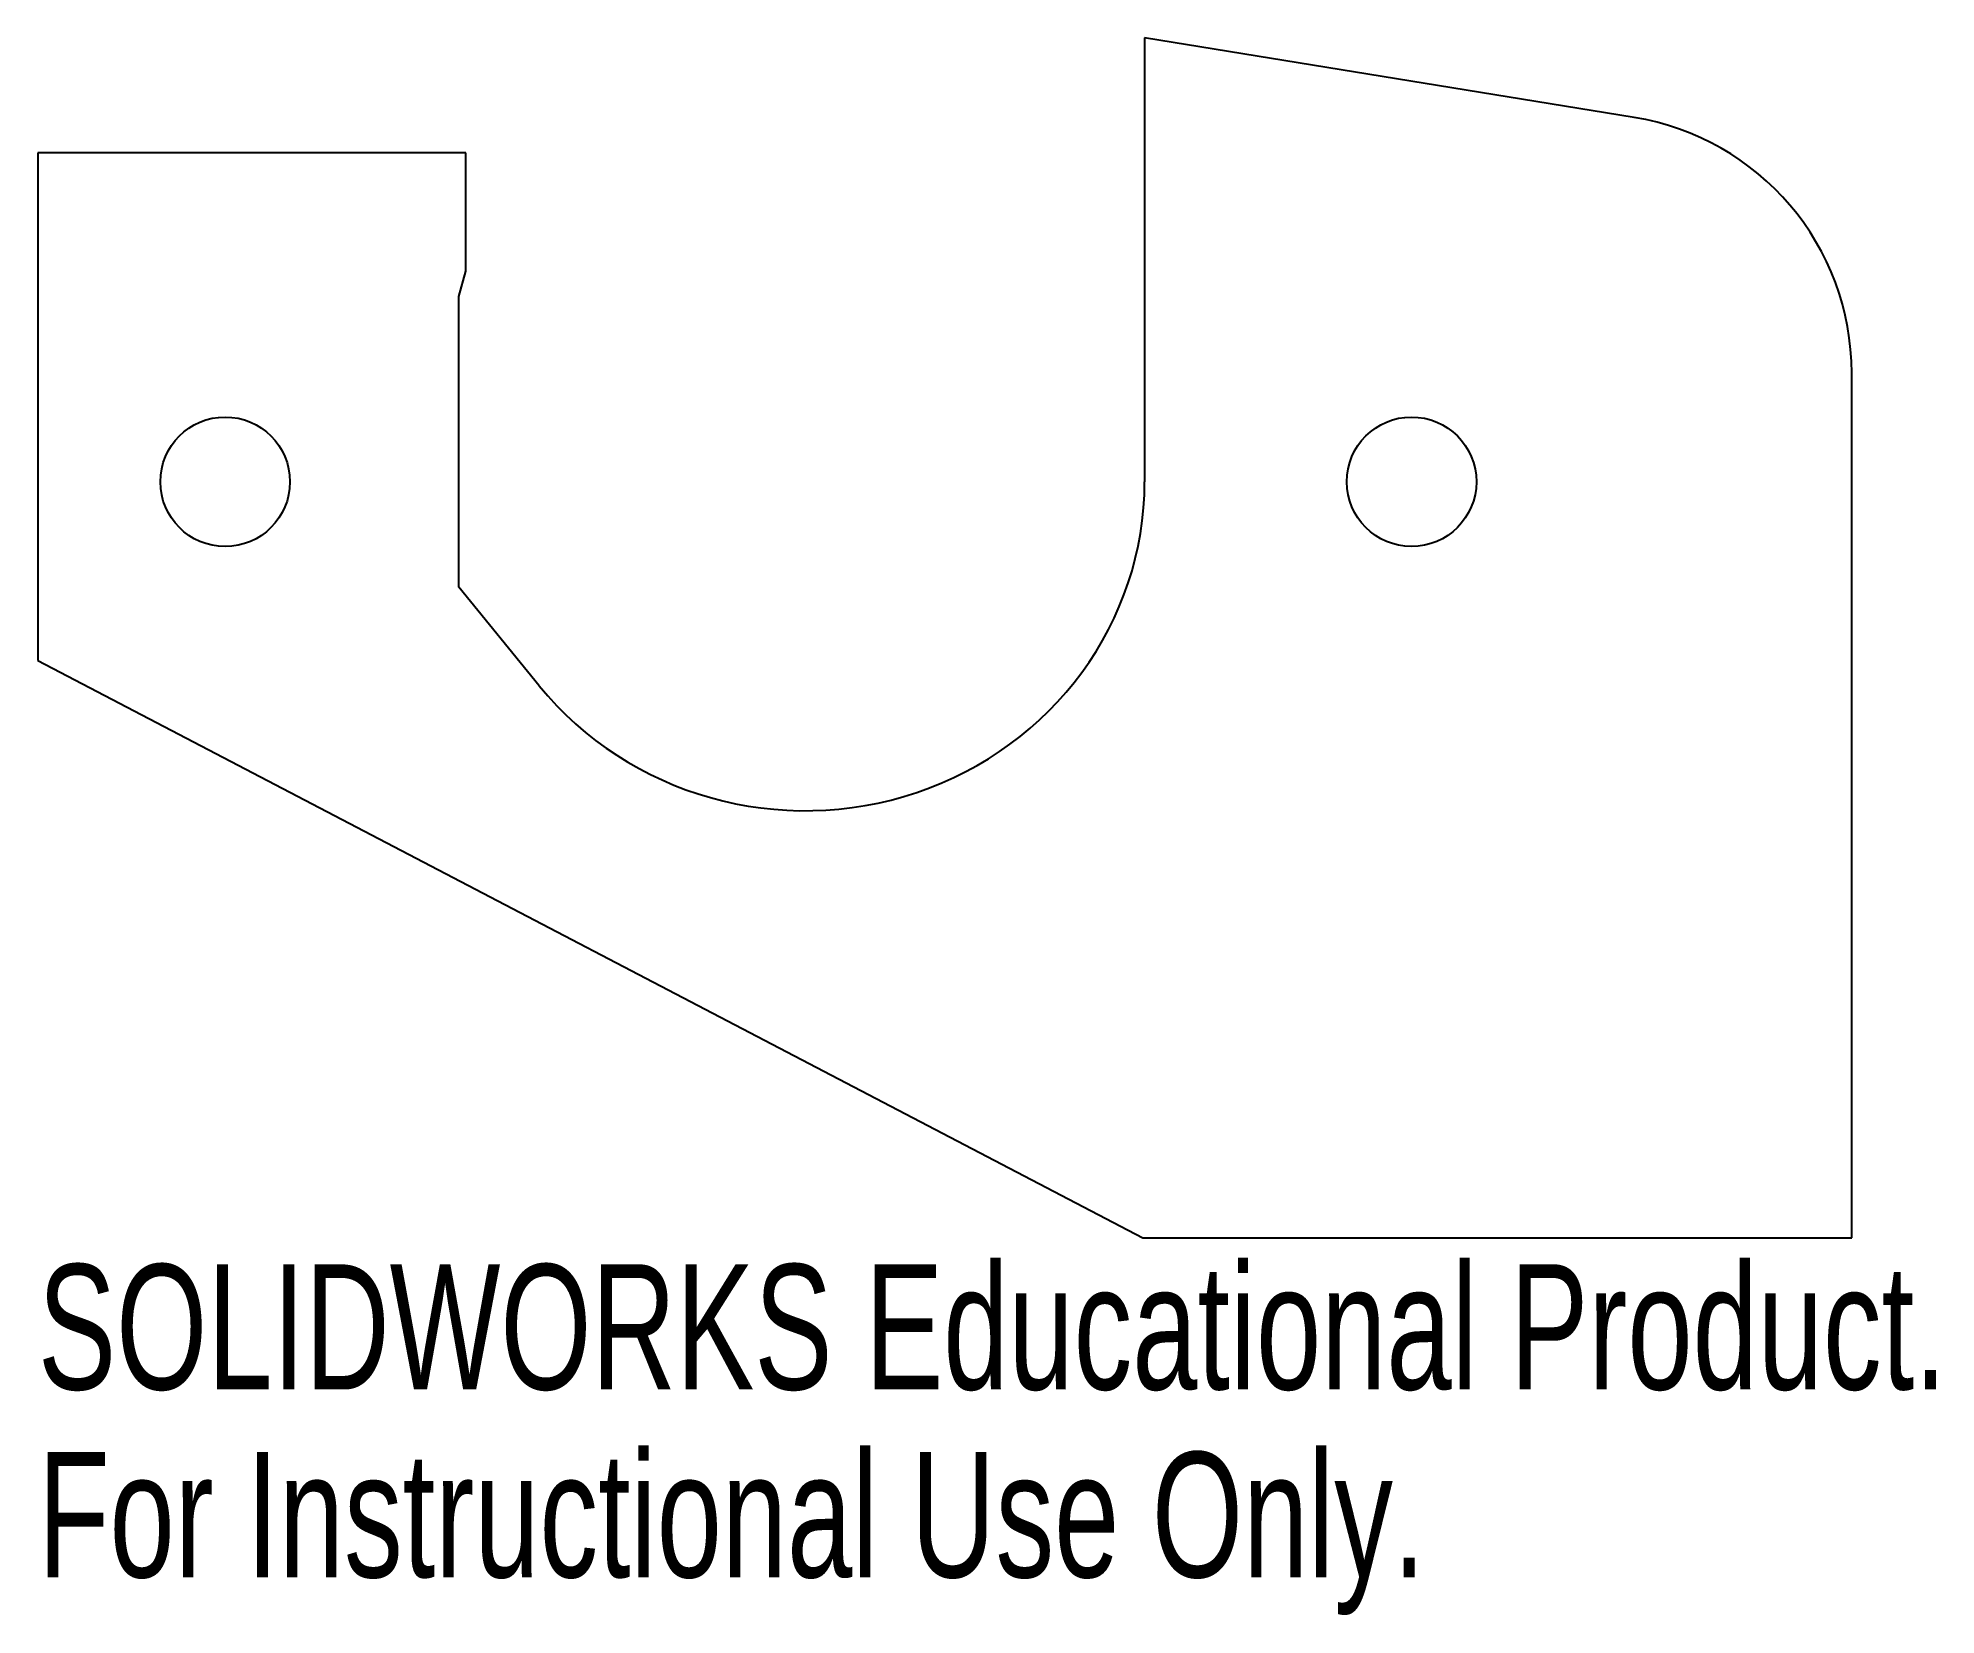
# Model space of a CAD drawing. Header units: millimetres. Extents: x -127.1 to -53.9, y 143.4 to 204.3.
import ezdxf

# ---------------------------------------------------------------- set-up
doc = ezdxf.new("R2010")
doc.units = ezdxf.units.MM
doc.styles.add('SLDTEXTSTYLE0', font='TXT', dxfattribs={"width": 0.7})

msp = doc.modelspace()

# ---------------------------------------------------------------- linework, layer by layer
at = {"color": 7, "linetype": 'Continuous', "lineweight": 25}
for p, q in [((-65.529, 201.252), (-84.426, 204.322)), ((-84.426, 204.322), (-84.426, 187.188)), ((-110.624, 199.888), (-127.146, 199.888)), ((-127.146, 199.888), (-127.146, 180.284)), ((-110.624, 195.32), (-110.624, 199.888)), ((-110.905, 194.336), (-110.624, 195.32)), ((-110.905, 183.116), (-110.905, 194.336)), ((-57.133, 157.996), (-57.133, 191.382)), ((-107.797, 179.308), (-110.905, 183.116)), ((-127.146, 180.284), (-84.5, 157.996)), ((-84.5, 157.996), (-57.133, 157.996))]:
    msp.add_line(p, q, dxfattribs=at)
for centre in [(-119.919, 187.188), (-74.121, 187.188)]:
    msp.add_circle(centre, 2.5, dxfattribs=at)
msp.add_arc((-67.133, 191.382), 10, 0, 80.77278, dxfattribs=at)
msp.add_ellipse((-97.525, 187.188), major_axis=(13.099, 0), ratio=0.969552, start_param=3.810979, end_param=6.283185, dxfattribs=at)

# ---------------------------------------------------------------- texts
at = {"color": 7, "linetype": 'Continuous', "char_height": 4.83362, "attachment_point": 1, "style": 'SLDTEXTSTYLE0'}
for s, insert in [('SOLIDWORKS Educational Product.', (-127.146, 156.976)), ('For Instructional Use Only.', (-127.146, 149.726))]:
    msp.add_mtext(s, dxfattribs=dict(at, insert=insert))

doc.saveas('drawing.dxf')
